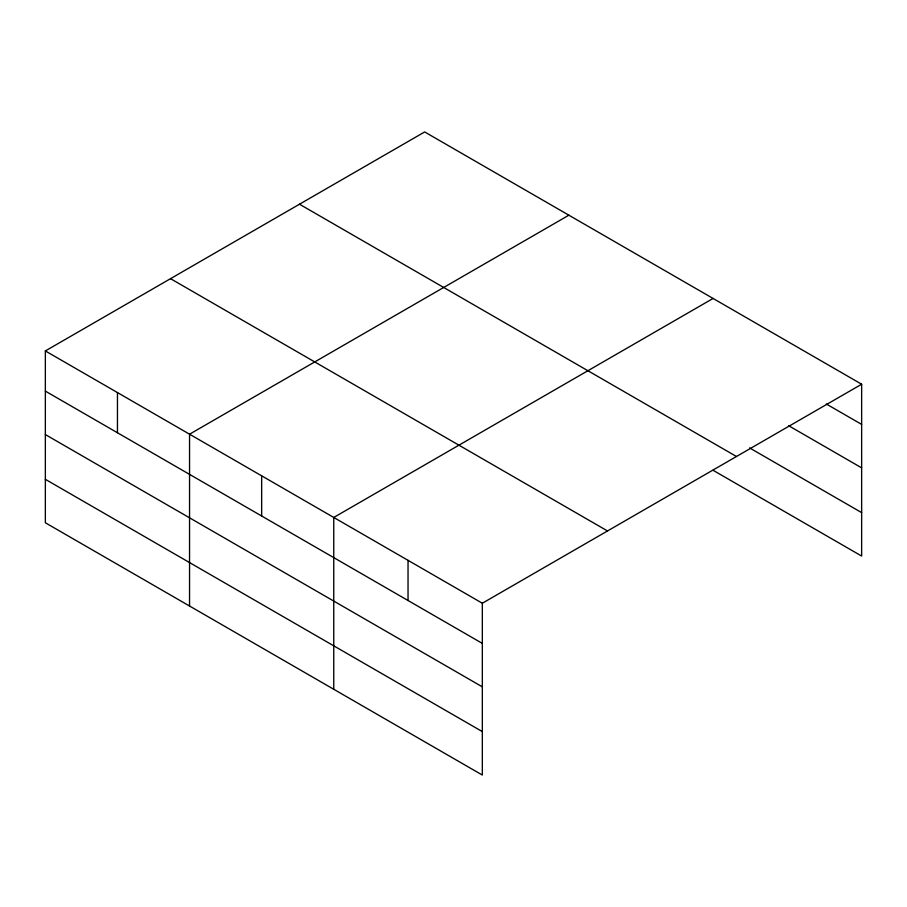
<?xml version="1.0" encoding="UTF-8"?>
<svg xmlns="http://www.w3.org/2000/svg" width="907" height="907" viewBox="0 0 907 907"><rect width="100%" height="100%" fill="white"/><g stroke="black" fill="none" stroke-linecap="round" stroke-linejoin="round"><path stroke-width="1.36" d="M45.35 350.941L482.331 603.234L482.331 775.054L45.35 522.772L45.35 350.941L424.669 131.946L861.65 384.228L861.65 556.059L713.072 470.28M568.87 215.197L189.552 434.204L189.552 606.023M713.072 298.46L333.753 517.455L333.753 689.275M482.331 603.234L861.65 384.228M826.334 404.012L861.65 424.408M788.58 425.666L861.65 467.853M749.613 447.922L861.65 512.614M299.491 204.211L736.473 456.504M170.527 278.676L607.509 530.958M45.35 391.121L482.331 643.403M45.35 434.566L482.331 686.848M45.35 479.327L482.331 731.609M408.037 560.345L408.037 600.513M261.658 475.824L261.658 516.004M117.456 392.572L117.456 432.752"/></g></svg>
